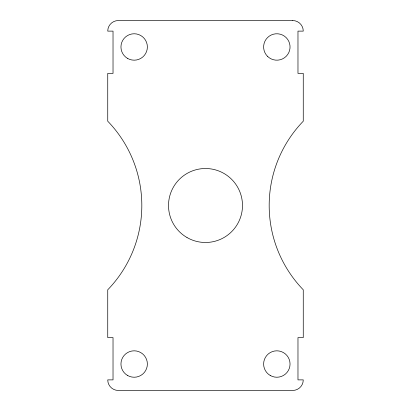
<?xml version="1.0" encoding="UTF-8"?>
<svg xmlns="http://www.w3.org/2000/svg" width="411" height="411" viewBox="0 0 411 411"><rect width="100%" height="100%" fill="white"/><g stroke="black" fill="none" stroke-linecap="round" stroke-linejoin="round"><path stroke-width="0.62" d="M292.689 20.55L118.311 20.55A10.568 10.568 0 0 0 107.739 31.118L113.025 31.118L113.025 73.394L107.739 73.394L107.739 121.209A121.276 121.276 0 0 1 107.739 289.791L107.739 337.606L113.025 337.606L113.025 379.882L107.739 379.882A10.568 10.568 0 0 0 118.311 390.45L292.689 390.45A10.568 10.568 0 0 0 303.261 379.882L297.975 379.882L297.975 337.606L303.261 337.606L303.261 289.791A121.276 121.276 0 0 1 303.261 121.209L303.261 73.394L297.975 73.394L297.975 31.118L303.261 31.118A10.568 10.568 0 0 0 292.689 20.55M270.233 375.469A13.209 13.209 0 0 0 290.048 364.028A13.209 13.209 0 0 0 270.233 352.587A13.209 13.209 0 0 0 270.233 375.469M127.559 58.413A13.209 13.209 0 0 0 147.374 46.972A13.209 13.209 0 0 0 127.559 35.531A13.209 13.209 0 0 0 127.559 58.413M127.559 375.469A13.209 13.209 0 0 0 147.374 364.028A13.209 13.209 0 0 0 127.559 352.587A13.209 13.209 0 0 0 127.559 375.469M267.494 56.312A13.209 13.209 0 0 0 289.601 50.389A13.209 13.209 0 0 0 273.418 34.211A13.209 13.209 0 0 0 267.494 56.312M187.005 237.532A36.99 36.99 0 0 0 242.49 205.5A36.99 36.99 0 0 0 187.005 173.468A36.99 36.99 0 0 0 187.005 237.532"/></g></svg>
